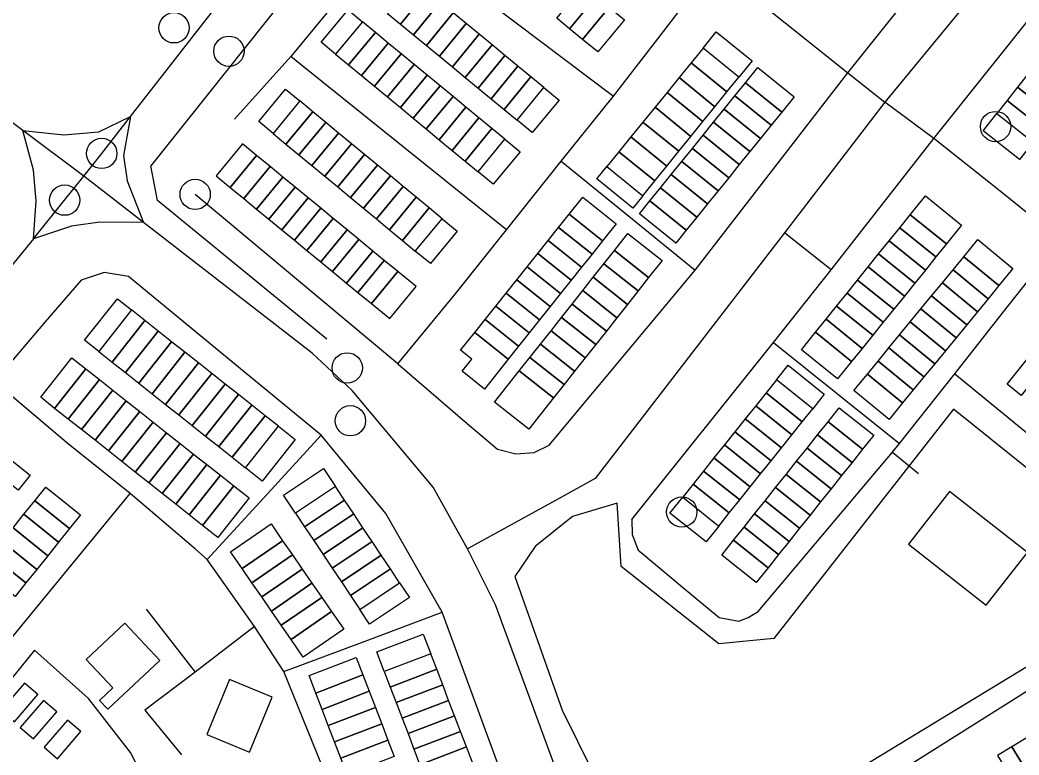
# Model space of a CAD drawing. Header units: metres. Extents: x 11276530 to 11306586, y 355867 to 367650.
# Drawn here: x 11290566.2 to 11290895.7, y 360991 to 361233.5 of the extents above; entities that cross this region are included whole.
import ezdxf

# ---------------------------------------------------------------- set-up
doc = ezdxf.new("R2010")
doc.units = ezdxf.units.M
for name, color, linetype in [('AMENITY', 6, 'Continuous'), ('BUILDING', 8, 'Continuous'), ('HIGHWAY_OTHER', 7, 'Continuous'), ('HIGHWAY_RESIDENTIAL', 7, 'Continuous'), ('HIGHWAY_SERVICE', 8, 'Continuous'), ('HIGHWAY_TERTIARY', 3, 'Continuous'), ('LANDUSE', 2, 'Continuous'), ('MISC', 8, 'Continuous'), ('WATERWAY_DRAIN', 4, 'Continuous')]:
    doc.layers.add(name, color=color, linetype=linetype)

msp = doc.modelspace()

# ---------------------------------------------------------------- linework, layer by layer
at = {"layer": 'AMENITY'}
for points in [[(11290600.78, 361034.47), (11290612.28, 361022.23), (11290595.15, 361006.15), (11290592.44, 361009.02), (11290596.86, 361013.18), (11290588.07, 361022.54), (11290600.78, 361034.47)], [(11290635.3, 361015.91), (11290627.84, 360997.79), (11290641.92, 360991.99), (11290649.37, 361010.12), (11290635.3, 361015.91)]]:
    msp.add_lwpolyline(points, close=True, dxfattribs=at)
for centre in [(11290888, 361198.32), (11290784.5, 361071.18)]:
    msp.add_circle(centre, 5, dxfattribs=at)
at = {"layer": 'BUILDING'}
for points in [[(11290687.46, 361235.65), (11290691.72, 361232.14), (11290700.55, 361242.84), (11290696.28, 361246.35), (11290687.46, 361235.65)], [(11290752.01, 361244.73), (11290756.27, 361241.2), (11290747.51, 361230.55), (11290743.25, 361234.08), (11290752.01, 361244.73)], [(11290691.72, 361232.14), (11290695.99, 361228.61), (11290704.82, 361239.32), (11290700.55, 361242.84), (11290691.72, 361232.14)], [(11290756.27, 361241.2), (11290760.55, 361237.69), (11290751.79, 361227.04), (11290747.51, 361230.55), (11290756.27, 361241.2)], [(11290670.32, 361222.18), (11290665.57, 361226.11), (11290674.4, 361236.8), (11290679.15, 361232.87), (11290670.32, 361222.18)], [(11290695.99, 361228.61), (11290700.27, 361225.09), (11290709.1, 361235.81), (11290704.82, 361239.32), (11290695.99, 361228.61)], [(11290760.55, 361237.69), (11290765.56, 361233.57), (11290756.8, 361222.92), (11290751.79, 361227.04), (11290760.55, 361237.69)], [(11290700.27, 361225.09), (11290704.54, 361221.58), (11290713.37, 361232.28), (11290709.1, 361235.81), (11290700.27, 361225.09)], [(11290670.32, 361222.18), (11290674.6, 361218.66), (11290683.43, 361229.35), (11290679.15, 361232.87), (11290670.32, 361222.18)], [(11290704.54, 361221.58), (11290708.81, 361218.06), (11290717.63, 361228.77), (11290713.37, 361232.28), (11290704.54, 361221.58)], [(11290674.6, 361218.66), (11290678.86, 361215.13), (11290687.69, 361225.83), (11290683.43, 361229.35), (11290674.6, 361218.66)], [(11290708.81, 361218.06), (11290713.08, 361214.54), (11290721.91, 361225.25), (11290717.63, 361228.77), (11290708.81, 361218.06)], [(11290803.37, 361214.63), (11290791.55, 361224.23), (11290795.89, 361229.58), (11290807.73, 361219.98), (11290803.37, 361214.63)], [(11290678.86, 361215.13), (11290683.14, 361211.61), (11290691.96, 361222.3), (11290687.69, 361225.83), (11290678.86, 361215.13)], [(11290713.08, 361214.54), (11290717.36, 361211.02), (11290726.18, 361221.74), (11290721.91, 361225.25), (11290713.08, 361214.54)], [(11290791.55, 361224.23), (11290787.58, 361219.34), (11290799.41, 361209.74), (11290803.37, 361214.63), (11290791.55, 361224.23)], [(11290683.14, 361211.61), (11290687.4, 361208.09), (11290696.23, 361218.78), (11290691.96, 361222.3), (11290683.14, 361211.61)], [(11290717.36, 361211.02), (11290721.63, 361207.5), (11290730.46, 361218.21), (11290726.18, 361221.74), (11290717.36, 361211.02)], [(11290687.4, 361208.09), (11290691.68, 361204.56), (11290700.5, 361215.26), (11290696.23, 361218.78), (11290687.4, 361208.09)], [(11290721.63, 361207.5), (11290725.89, 361203.98), (11290734.72, 361214.7), (11290730.46, 361218.21), (11290721.63, 361207.5)], [(11290787.58, 361219.34), (11290783.61, 361214.45), (11290795.44, 361204.85), (11290799.41, 361209.74), (11290787.58, 361219.34)], [(11290805.5, 361212.74), (11290809.57, 361217.78), (11290821.54, 361208.09), (11290817.47, 361203.06), (11290805.5, 361212.74)], [(11290691.68, 361204.56), (11290695.94, 361201.04), (11290704.77, 361211.73), (11290700.5, 361215.26), (11290691.68, 361204.56)], [(11290725.89, 361203.98), (11290730.17, 361200.46), (11290739, 361211.18), (11290734.72, 361214.7), (11290725.89, 361203.98)], [(11290783.61, 361214.45), (11290779.64, 361209.56), (11290791.47, 361199.96), (11290795.44, 361204.85), (11290783.61, 361214.45)], [(11290907.27, 361201.84), (11290910.69, 361206.19), (11290898.67, 361215.65), (11290895.25, 361211.3), (11290907.27, 361201.84)], [(11290649.67, 361196.08), (11290644.93, 361199.99), (11290653.77, 361210.67), (11290658.51, 361206.75), (11290649.67, 361196.08)], [(11290695.94, 361201.04), (11290700.21, 361197.52), (11290709.04, 361208.21), (11290704.77, 361211.73), (11290695.94, 361201.04)], [(11290730.17, 361200.46), (11290739, 361211.18), (11290744, 361207.05), (11290735.17, 361196.35), (11290730.17, 361200.46)], [(11290802, 361208.41), (11290805.5, 361212.74), (11290817.47, 361203.06), (11290813.97, 361198.73), (11290802, 361208.41)], [(11290903.84, 361197.5), (11290907.27, 361201.84), (11290895.25, 361211.3), (11290891.83, 361206.95), (11290903.84, 361197.5)], [(11290700.21, 361197.52), (11290704.48, 361193.99), (11290713.3, 361204.69), (11290709.04, 361208.21), (11290700.21, 361197.52)], [(11290779.64, 361209.56), (11290775.67, 361204.68), (11290787.5, 361195.07), (11290791.47, 361199.96), (11290779.64, 361209.56)], [(11290798.5, 361204.09), (11290802, 361208.41), (11290813.97, 361198.73), (11290810.46, 361194.41), (11290798.5, 361204.09)], [(11290900.42, 361193.15), (11290903.84, 361197.5), (11290891.83, 361206.95), (11290888.4, 361202.6), (11290900.42, 361193.15)], [(11290649.67, 361196.08), (11290653.94, 361192.55), (11290662.78, 361203.22), (11290658.51, 361206.75), (11290649.67, 361196.08)], [(11290704.48, 361193.99), (11290708.75, 361190.47), (11290717.58, 361201.16), (11290713.3, 361204.69), (11290704.48, 361193.99)], [(11290775.67, 361204.68), (11290771.69, 361199.78), (11290783.54, 361190.17), (11290787.5, 361195.07), (11290775.67, 361204.68)], [(11290795, 361199.76), (11290798.5, 361204.09), (11290810.46, 361194.41), (11290806.97, 361190.08), (11290795, 361199.76)], [(11290653.94, 361192.55), (11290658.2, 361189.02), (11290667.04, 361199.69), (11290662.78, 361203.22), (11290653.94, 361192.55)], [(11290708.75, 361190.47), (11290713.02, 361186.95), (11290721.84, 361197.64), (11290717.58, 361201.16), (11290708.75, 361190.47)], [(11290888.4, 361202.6), (11290900.42, 361193.15), (11290895.94, 361187.45), (11290883.91, 361196.9), (11290888.4, 361202.6)], [(11290658.2, 361189.02), (11290662.46, 361185.49), (11290671.3, 361196.16), (11290667.04, 361199.69), (11290658.2, 361189.02)], [(11290713.02, 361186.95), (11290717.29, 361183.42), (11290726.12, 361194.12), (11290721.84, 361197.64), (11290713.02, 361186.95)], [(11290771.69, 361199.78), (11290767.72, 361194.89), (11290779.56, 361185.29), (11290783.54, 361190.17), (11290771.69, 361199.78)], [(11290791.51, 361195.43), (11290795, 361199.76), (11290806.97, 361190.08), (11290803.47, 361185.75), (11290791.51, 361195.43)], [(11290662.46, 361185.49), (11290666.73, 361181.95), (11290675.57, 361192.63), (11290671.3, 361196.16), (11290662.46, 361185.49)], [(11290717.29, 361183.42), (11290726.12, 361194.12), (11290731.14, 361189.97), (11290722.31, 361179.28), (11290717.29, 361183.42)], [(11290767.72, 361194.89), (11290763.75, 361190), (11290775.6, 361180.39), (11290779.56, 361185.29), (11290767.72, 361194.89)], [(11290788, 361191.12), (11290791.51, 361195.43), (11290803.47, 361185.75), (11290799.97, 361181.43), (11290788, 361191.12)], [(11290630.92, 361182.05), (11290635.55, 361178.24), (11290644.22, 361188.8), (11290639.59, 361192.6), (11290630.92, 361182.05)], [(11290666.73, 361181.95), (11290670.99, 361178.43), (11290679.83, 361189.1), (11290675.57, 361192.63), (11290666.73, 361181.95)], [(11290784.5, 361186.79), (11290788, 361191.12), (11290799.97, 361181.43), (11290796.47, 361177.1), (11290784.5, 361186.79)], [(11290635.55, 361178.24), (11290640.01, 361174.57), (11290648.69, 361185.12), (11290644.22, 361188.8), (11290635.55, 361178.24)], [(11290670.99, 361178.43), (11290675.27, 361174.9), (11290684.11, 361185.58), (11290679.83, 361189.1), (11290670.99, 361178.43)], [(11290763.75, 361190), (11290759.78, 361185.11), (11290771.62, 361175.5), (11290775.6, 361180.39), (11290763.75, 361190)], [(11290640.01, 361174.57), (11290644.21, 361171.12), (11290652.88, 361181.67), (11290648.69, 361185.12), (11290640.01, 361174.57)], [(11290675.27, 361174.9), (11290679.53, 361171.37), (11290688.37, 361182.04), (11290684.11, 361185.58), (11290675.27, 361174.9)], [(11290759.78, 361185.11), (11290771.62, 361175.5), (11290768.34, 361171.45), (11290756.5, 361181.06), (11290759.78, 361185.11)], [(11290781.01, 361182.47), (11290784.5, 361186.79), (11290796.47, 361177.1), (11290792.98, 361172.78), (11290781.01, 361182.47)], [(11290644.21, 361171.12), (11290648.29, 361167.76), (11290656.98, 361178.32), (11290652.88, 361181.67), (11290644.21, 361171.12)], [(11290679.53, 361171.37), (11290683.79, 361167.84), (11290692.63, 361178.52), (11290688.37, 361182.04), (11290679.53, 361171.37)], [(11290777.5, 361178.14), (11290781.01, 361182.47), (11290792.98, 361172.78), (11290789.47, 361168.45), (11290777.5, 361178.14)], [(11290648.29, 361167.76), (11290652.58, 361164.24), (11290661.25, 361174.79), (11290656.98, 361178.32), (11290648.29, 361167.76)], [(11290683.79, 361167.84), (11290688.06, 361164.3), (11290696.9, 361174.98), (11290692.63, 361178.52), (11290683.79, 361167.84)], [(11290774.01, 361173.81), (11290777.5, 361178.14), (11290789.47, 361168.45), (11290785.97, 361164.12), (11290774.01, 361173.81)], [(11290652.58, 361164.24), (11290656.72, 361160.82), (11290665.4, 361171.38), (11290661.25, 361174.79), (11290652.58, 361164.24)], [(11290688.06, 361164.3), (11290692.32, 361160.78), (11290701.16, 361171.46), (11290696.9, 361174.98), (11290688.06, 361164.3)], [(11290747.33, 361169.4), (11290751.85, 361175.07), (11290762.89, 361166.28), (11290758.36, 361160.61), (11290747.33, 361169.4)], [(11290859.86, 361169.23), (11290864.87, 361175.44), (11290876.8, 361165.81), (11290871.8, 361159.61), (11290859.86, 361169.23)], [(11290656.72, 361160.82), (11290660.86, 361157.43), (11290669.53, 361167.98), (11290665.4, 361171.38), (11290656.72, 361160.82)], [(11290692.32, 361160.78), (11290696.58, 361157.24), (11290705.42, 361167.93), (11290701.16, 361171.46), (11290692.32, 361160.78)], [(11290774.01, 361173.81), (11290785.97, 361164.12), (11290782.53, 361159.88), (11290770.57, 361169.57), (11290774.01, 361173.81)], [(11290660.86, 361157.43), (11290665.44, 361153.67), (11290674.11, 361164.22), (11290669.53, 361167.98), (11290660.86, 361157.43)], [(11290705.42, 361167.93), (11290710.41, 361163.79), (11290701.57, 361153.12), (11290696.58, 361157.24), (11290705.42, 361167.93)], [(11290743.87, 361165.06), (11290747.33, 361169.4), (11290758.36, 361160.61), (11290754.89, 361156.27), (11290743.87, 361165.06)], [(11290856.38, 361164.93), (11290859.86, 361169.23), (11290871.8, 361159.61), (11290868.33, 361155.3), (11290856.38, 361164.93)], [(11290665.44, 361153.67), (11290669.32, 361150.48), (11290678.01, 361161.02), (11290674.11, 361164.22), (11290665.44, 361153.67)], [(11290740.41, 361160.72), (11290743.87, 361165.06), (11290754.89, 361156.27), (11290751.43, 361151.94), (11290740.41, 361160.72)], [(11290852.91, 361160.62), (11290856.38, 361164.93), (11290868.33, 361155.3), (11290864.85, 361150.99), (11290852.91, 361160.62)], [(11290669.32, 361150.48), (11290673.94, 361146.67), (11290682.61, 361157.23), (11290678.01, 361161.02), (11290669.32, 361150.48)], [(11290736.96, 361156.39), (11290740.41, 361160.72), (11290751.43, 361151.94), (11290747.98, 361147.6), (11290736.96, 361156.39)], [(11290762.29, 361157.41), (11290766.74, 361163.05), (11290778.04, 361154.12), (11290773.57, 361148.48), (11290762.29, 361157.41)], [(11290877.52, 361155.38), (11290882.14, 361161.01), (11290893.75, 361151.47), (11290889.13, 361145.84), (11290877.52, 361155.38)], [(11290758.8, 361153.01), (11290762.29, 361157.41), (11290773.57, 361148.48), (11290770.09, 361144.08), (11290758.8, 361153.01)], [(11290849.44, 361156.31), (11290852.91, 361160.62), (11290864.85, 361150.99), (11290861.38, 361146.69), (11290849.44, 361156.31)], [(11290673.94, 361146.67), (11290677.66, 361143.62), (11290686.34, 361154.17), (11290682.61, 361157.23), (11290673.94, 361146.67)], [(11290677.66, 361143.62), (11290682.13, 361139.94), (11290690.81, 361150.5), (11290686.34, 361154.17), (11290677.66, 361143.62)], [(11290733.5, 361152.05), (11290736.96, 361156.39), (11290747.98, 361147.6), (11290744.52, 361143.26), (11290733.5, 361152.05)], [(11290845.96, 361152), (11290849.44, 361156.31), (11290861.38, 361146.69), (11290857.91, 361142.38), (11290845.96, 361152)], [(11290873.98, 361151.08), (11290877.52, 361155.38), (11290889.13, 361145.84), (11290885.59, 361141.53), (11290873.98, 361151.08)], [(11290730.04, 361147.72), (11290733.5, 361152.05), (11290744.52, 361143.26), (11290741.06, 361138.93), (11290730.04, 361147.72)], [(11290755.32, 361148.59), (11290758.8, 361153.01), (11290770.09, 361144.08), (11290766.6, 361139.66), (11290755.32, 361148.59)], [(11290842.49, 361147.7), (11290845.96, 361152), (11290857.91, 361142.38), (11290854.42, 361138.07), (11290842.49, 361147.7)], [(11290870.45, 361146.78), (11290873.98, 361151.08), (11290885.59, 361141.53), (11290882.06, 361137.23), (11290870.45, 361146.78)], [(11290682.13, 361139.94), (11290688.15, 361134.99), (11290696.83, 361145.55), (11290690.81, 361150.5), (11290682.13, 361139.94)], [(11290726.57, 361143.39), (11290730.04, 361147.72), (11290741.06, 361138.93), (11290737.59, 361134.59), (11290726.57, 361143.39)], [(11290751.82, 361144.19), (11290755.32, 361148.59), (11290766.6, 361139.66), (11290763.11, 361135.26), (11290751.82, 361144.19)], [(11290839.02, 361143.4), (11290842.49, 361147.7), (11290854.42, 361138.07), (11290850.95, 361133.76), (11290839.02, 361143.4)], [(11290866.91, 361142.47), (11290870.45, 361146.78), (11290882.06, 361137.23), (11290878.52, 361132.94), (11290866.91, 361142.47)], [(11290603.01, 361137.81), (11290592.17, 361124.13), (11290587.48, 361127.83), (11290598.32, 361141.51), (11290603.01, 361137.81)], [(11290723.12, 361139.05), (11290726.57, 361143.39), (11290737.59, 361134.59), (11290734.14, 361130.25), (11290723.12, 361139.05)], [(11290748.34, 361139.78), (11290751.82, 361144.19), (11290763.11, 361135.26), (11290759.62, 361130.85), (11290748.34, 361139.78)], [(11290835.54, 361139.08), (11290839.02, 361143.4), (11290850.95, 361133.76), (11290847.48, 361129.46), (11290835.54, 361139.08)], [(11290863.39, 361138.17), (11290866.91, 361142.47), (11290878.52, 361132.94), (11290875, 361128.63), (11290863.39, 361138.17)], [(11290592.17, 361124.13), (11290596.57, 361120.64), (11290607.42, 361134.32), (11290603.01, 361137.81), (11290592.17, 361124.13)], [(11290719.66, 361134.71), (11290723.12, 361139.05), (11290734.14, 361130.25), (11290730.68, 361125.91), (11290719.66, 361134.71)], [(11290744.85, 361135.37), (11290748.34, 361139.78), (11290759.62, 361130.85), (11290756.14, 361126.44), (11290744.85, 361135.37)], [(11290832.07, 361134.78), (11290835.54, 361139.08), (11290847.48, 361129.46), (11290844, 361125.14), (11290832.07, 361134.78)], [(11290859.85, 361133.87), (11290863.39, 361138.17), (11290875, 361128.63), (11290871.46, 361124.33), (11290859.85, 361133.87)], [(11290596.57, 361120.64), (11290600.97, 361117.15), (11290611.81, 361130.83), (11290607.42, 361134.32), (11290596.57, 361120.64)], [(11290716.2, 361130.37), (11290719.66, 361134.71), (11290730.68, 361125.91), (11290727.22, 361121.58), (11290716.2, 361130.37)], [(11290741.37, 361130.96), (11290744.85, 361135.37), (11290756.14, 361126.44), (11290752.66, 361122.03), (11290741.37, 361130.96)], [(11290828.6, 361130.47), (11290832.07, 361134.78), (11290844, 361125.14), (11290840.53, 361120.84), (11290828.6, 361130.47)], [(11290856.32, 361129.57), (11290859.85, 361133.87), (11290871.46, 361124.33), (11290867.93, 361120.03), (11290856.32, 361129.57)], [(11290600.97, 361117.15), (11290605.38, 361113.66), (11290616.22, 361127.34), (11290611.81, 361130.83), (11290600.97, 361117.15)], [(11290716.2, 361130.37), (11290727.22, 361121.58), (11290719.38, 361111.74), (11290712.05, 361117.59), (11290715.23, 361121.58), (11290711.53, 361124.53), (11290716.2, 361130.37)], [(11290737.87, 361126.56), (11290741.37, 361130.96), (11290752.66, 361122.03), (11290749.16, 361117.63), (11290737.87, 361126.56)], [(11290828.6, 361130.47), (11290840.53, 361120.84), (11290835.88, 361115.07), (11290823.94, 361124.7), (11290828.6, 361130.47)], [(11290852.78, 361125.27), (11290856.32, 361129.57), (11290867.93, 361120.03), (11290864.39, 361115.73), (11290852.78, 361125.27)], [(11290605.38, 361113.66), (11290609.79, 361110.17), (11290620.62, 361123.85), (11290616.22, 361127.34), (11290605.38, 361113.66)], [(11290734.39, 361122.15), (11290737.87, 361126.56), (11290749.16, 361117.63), (11290745.68, 361113.21), (11290734.39, 361122.15)], [(11290849.25, 361120.96), (11290852.78, 361125.27), (11290864.39, 361115.73), (11290860.86, 361111.43), (11290849.25, 361120.96)], [(11290906.13, 361121.7), (11290896.5, 361109.61), (11290891.88, 361113.29), (11290901.51, 361125.38), (11290906.13, 361121.7)], [(11290587.94, 361118.39), (11290577.63, 361105.35), (11290573.02, 361109), (11290583.33, 361122.02), (11290587.94, 361118.39)], [(11290609.79, 361110.17), (11290614.19, 361106.68), (11290625.03, 361120.36), (11290620.62, 361123.85), (11290609.79, 361110.17)], [(11290730.9, 361117.74), (11290734.39, 361122.15), (11290745.68, 361113.21), (11290742.19, 361108.81), (11290730.9, 361117.74)], [(11290587.94, 361118.39), (11290592.38, 361114.88), (11290582.07, 361101.84), (11290577.63, 361105.35), (11290587.94, 361118.39)], [(11290614.19, 361106.68), (11290618.59, 361103.2), (11290629.43, 361116.88), (11290625.03, 361120.36), (11290614.19, 361106.68)], [(11290815.77, 361114.79), (11290819.6, 361119.58), (11290831.51, 361110.05), (11290827.69, 361105.25), (11290815.77, 361114.79)], [(11290845.71, 361116.66), (11290849.25, 361120.96), (11290860.86, 361111.43), (11290857.32, 361107.13), (11290845.71, 361116.66)], [(11290592.38, 361114.88), (11290596.81, 361111.36), (11290586.5, 361098.34), (11290582.07, 361101.84), (11290592.38, 361114.88)], [(11290618.59, 361103.2), (11290622.99, 361099.71), (11290633.83, 361113.39), (11290629.43, 361116.88), (11290618.59, 361103.2)], [(11290730.9, 361117.74), (11290742.19, 361108.81), (11290733.99, 361098.44), (11290722.7, 361107.37), (11290730.9, 361117.74)], [(11290824.25, 361100.95), (11290827.69, 361105.25), (11290815.77, 361114.79), (11290812.33, 361110.48), (11290824.25, 361100.95)], [(11290845.71, 361116.66), (11290857.32, 361107.13), (11290852.88, 361101.71), (11290841.27, 361111.25), (11290845.71, 361116.66)], [(11290596.81, 361111.36), (11290601.25, 361107.86), (11290590.94, 361094.83), (11290586.5, 361098.34), (11290596.81, 361111.36)], [(11290622.99, 361099.71), (11290627.4, 361096.22), (11290638.23, 361109.9), (11290633.83, 361113.39), (11290622.99, 361099.71)], [(11290627.4, 361096.22), (11290631.81, 361092.73), (11290642.64, 361106.41), (11290638.23, 361109.9), (11290627.4, 361096.22)], [(11290820.81, 361096.66), (11290824.25, 361100.95), (11290812.33, 361110.48), (11290808.89, 361106.19), (11290820.81, 361096.66)], [(11290601.25, 361107.86), (11290605.68, 361104.35), (11290595.37, 361091.32), (11290590.94, 361094.83), (11290601.25, 361107.86)], [(11290631.81, 361092.73), (11290636.2, 361089.24), (11290647.04, 361102.92), (11290642.64, 361106.41), (11290631.81, 361092.73)], [(11290817.37, 361092.35), (11290820.81, 361096.66), (11290808.89, 361106.19), (11290805.45, 361101.89), (11290817.37, 361092.35)], [(11290832.78, 361100.93), (11290836.46, 361105.53), (11290847.8, 361096.47), (11290844.14, 361091.86), (11290832.78, 361100.93)], [(11290605.68, 361104.35), (11290610.12, 361100.84), (11290599.81, 361087.8), (11290595.37, 361091.32), (11290605.68, 361104.35)], [(11290636.2, 361089.24), (11290640.61, 361085.75), (11290651.44, 361099.43), (11290647.04, 361102.92), (11290636.2, 361089.24)], [(11290813.93, 361088.05), (11290817.37, 361092.35), (11290805.45, 361101.89), (11290802.01, 361097.58), (11290813.93, 361088.05)], [(11290610.12, 361100.84), (11290614.55, 361097.33), (11290604.24, 361084.3), (11290599.81, 361087.8), (11290610.12, 361100.84)], [(11290651.44, 361099.43), (11290656.97, 361095.07), (11290646.12, 361081.38), (11290640.61, 361085.75), (11290651.44, 361099.43)], [(11290829.31, 361096.58), (11290832.78, 361100.93), (11290844.14, 361091.86), (11290840.67, 361087.53), (11290829.31, 361096.58)], [(11290614.55, 361097.33), (11290618.99, 361093.81), (11290608.69, 361080.79), (11290604.24, 361084.3), (11290614.55, 361097.33)], [(11290810.48, 361083.76), (11290813.93, 361088.05), (11290802.01, 361097.58), (11290798.56, 361093.29), (11290810.48, 361083.76)], [(11290825.85, 361092.23), (11290829.31, 361096.58), (11290840.67, 361087.53), (11290837.2, 361083.18), (11290825.85, 361092.23)], [(11290553.1, 361088.19), (11290557.06, 361093.17), (11290569.52, 361083.3), (11290565.57, 361078.32), (11290553.1, 361088.19)], [(11290618.99, 361093.81), (11290623.43, 361090.3), (11290613.12, 361077.28), (11290608.69, 361080.79), (11290618.99, 361093.81)], [(11290807.04, 361079.45), (11290810.48, 361083.76), (11290798.56, 361093.29), (11290795.12, 361088.99), (11290807.04, 361079.45)], [(11290822.39, 361087.89), (11290825.85, 361092.23), (11290837.2, 361083.18), (11290833.73, 361078.83), (11290822.39, 361087.89)], [(11290623.43, 361090.3), (11290627.87, 361086.8), (11290617.56, 361073.77), (11290613.12, 361077.28), (11290623.43, 361090.3)], [(11290803.6, 361075.15), (11290807.04, 361079.45), (11290795.12, 361088.99), (11290791.68, 361084.68), (11290803.6, 361075.15)], [(11290627.87, 361086.8), (11290632.3, 361083.29), (11290621.99, 361070.27), (11290617.56, 361073.77), (11290627.87, 361086.8)], [(11290657.07, 361070.8), (11290653.11, 361076.72), (11290666.27, 361085.5), (11290670.22, 361079.58), (11290657.07, 361070.8)], [(11290818.91, 361083.54), (11290822.39, 361087.89), (11290833.73, 361078.83), (11290830.27, 361074.49), (11290818.91, 361083.54)], [(11290632.3, 361083.29), (11290636.74, 361079.78), (11290626.43, 361066.75), (11290621.99, 361070.27), (11290632.3, 361083.29)], [(11290800.16, 361070.86), (11290803.6, 361075.15), (11290791.68, 361084.68), (11290788.24, 361080.39), (11290800.16, 361070.86)], [(11290815.45, 361079.2), (11290818.91, 361083.54), (11290830.27, 361074.49), (11290826.81, 361070.14), (11290815.45, 361079.2)], [(11290571.08, 361074.89), (11290574.68, 361079.37), (11290586.13, 361070.19), (11290582.54, 361065.69), (11290571.08, 361074.89)], [(11290636.74, 361079.78), (11290641.76, 361075.81), (11290631.45, 361062.77), (11290626.43, 361066.75), (11290636.74, 361079.78)], [(11290657.07, 361070.8), (11290660.09, 361066.26), (11290673.25, 361075.04), (11290670.22, 361079.58), (11290657.07, 361070.8)], [(11290796.72, 361066.55), (11290800.16, 361070.86), (11290788.24, 361080.39), (11290784.8, 361076.09), (11290796.72, 361066.55)], [(11290811.98, 361074.86), (11290815.45, 361079.2), (11290826.81, 361070.14), (11290823.33, 361065.79), (11290811.98, 361074.86)], [(11290660.09, 361066.26), (11290663.12, 361061.72), (11290676.28, 361070.51), (11290673.25, 361075.04), (11290660.09, 361066.26)], [(11290784.8, 361076.09), (11290796.72, 361066.55), (11290792.49, 361061.28), (11290780.57, 361070.81), (11290784.8, 361076.09)], [(11290567.49, 361070.4), (11290571.08, 361074.89), (11290582.54, 361065.69), (11290578.94, 361061.21), (11290567.49, 361070.4)], [(11290808.52, 361070.51), (11290811.98, 361074.86), (11290823.33, 361065.79), (11290819.87, 361061.46), (11290808.52, 361070.51)], [(11290563.89, 361065.92), (11290567.49, 361070.4), (11290578.94, 361061.21), (11290575.35, 361056.73), (11290563.89, 361065.92)], [(11290663.12, 361061.72), (11290666.15, 361057.19), (11290679.31, 361065.97), (11290676.28, 361070.51), (11290663.12, 361061.72)], [(11290805.04, 361066.17), (11290808.52, 361070.51), (11290819.87, 361061.46), (11290816.4, 361057.11), (11290805.04, 361066.17)], [(11290560.3, 361061.43), (11290563.89, 361065.92), (11290575.35, 361056.73), (11290571.75, 361052.25), (11290560.3, 361061.43)], [(11290639.48, 361052.5), (11290635.67, 361058.03), (11290649.03, 361067.24), (11290652.84, 361061.71), (11290639.48, 361052.5)], [(11290666.15, 361057.19), (11290669.18, 361052.66), (11290682.34, 361061.43), (11290679.31, 361065.97), (11290666.15, 361057.19)], [(11290801.58, 361061.83), (11290805.04, 361066.17), (11290816.4, 361057.11), (11290812.94, 361052.77), (11290801.58, 361061.83)], [(11290801.58, 361061.83), (11290812.94, 361052.77), (11290809.02, 361047.87), (11290797.66, 361056.93), (11290801.58, 361061.83)], [(11290556.7, 361056.95), (11290560.3, 361061.43), (11290571.75, 361052.25), (11290568.15, 361047.77), (11290556.7, 361056.95)], [(11290652.84, 361061.71), (11290656.06, 361057.04), (11290642.71, 361047.83), (11290639.48, 361052.5), (11290652.84, 361061.71)], [(11290669.18, 361052.66), (11290672.21, 361048.12), (11290685.36, 361056.9), (11290682.34, 361061.43), (11290669.18, 361052.66)], [(11290553.1, 361052.47), (11290556.7, 361056.95), (11290568.15, 361047.77), (11290564.56, 361043.28), (11290553.1, 361052.47)], [(11290656.06, 361057.04), (11290659.28, 361052.36), (11290645.92, 361043.15), (11290642.71, 361047.83), (11290656.06, 361057.04)], [(11290672.21, 361048.12), (11290675.23, 361043.58), (11290688.39, 361052.37), (11290685.36, 361056.9), (11290672.21, 361048.12)], [(11290659.28, 361052.36), (11290662.51, 361047.69), (11290649.15, 361038.48), (11290645.92, 361043.15), (11290659.28, 361052.36)], [(11290675.23, 361043.58), (11290678.26, 361039.05), (11290691.42, 361047.83), (11290688.39, 361052.37), (11290675.23, 361043.58)], [(11290662.51, 361047.69), (11290665.73, 361043), (11290652.37, 361033.79), (11290649.15, 361038.48), (11290662.51, 361047.69)], [(11290678.26, 361039.05), (11290691.42, 361047.83), (11290694.66, 361042.97), (11290681.5, 361034.18), (11290678.26, 361039.05)], [(11290665.73, 361043), (11290668.95, 361038.33), (11290655.6, 361029.12), (11290652.37, 361033.79), (11290665.73, 361043)], [(11290668.95, 361038.33), (11290672.98, 361032.48), (11290659.63, 361023.27), (11290655.6, 361029.12), (11290668.95, 361038.33)], [(11290686.35, 361018.56), (11290683.88, 361025.04), (11290699.24, 361030.9), (11290701.72, 361024.43), (11290686.35, 361018.56)], [(11290663.75, 361011.44), (11290661.54, 361017.18), (11290677.09, 361023.16), (11290679.3, 361017.42), (11290663.75, 361011.44)], [(11290686.35, 361018.56), (11290688.31, 361013.43), (11290703.68, 361019.3), (11290701.72, 361024.43), (11290686.35, 361018.56)], [(11290688.31, 361013.43), (11290690.27, 361008.31), (11290705.63, 361014.17), (11290703.68, 361019.3), (11290688.31, 361013.43)], [(11290679.3, 361017.42), (11290681.37, 361012.04), (11290665.82, 361006.06), (11290663.75, 361011.44), (11290679.3, 361017.42)], [(11290690.27, 361008.31), (11290692.23, 361003.18), (11290707.59, 361009.04), (11290705.63, 361014.17), (11290690.27, 361008.31)], [(11290681.37, 361012.04), (11290683.43, 361006.67), (11290667.87, 361000.69), (11290665.82, 361006.06), (11290681.37, 361012.04)], [(11290683.43, 361006.67), (11290685.5, 361001.29), (11290669.95, 360995.32), (11290667.87, 361000.69), (11290683.43, 361006.67)], [(11290692.23, 361003.18), (11290694.19, 360998.05), (11290709.55, 361003.91), (11290707.59, 361009.04), (11290692.23, 361003.18)], [(11290694.19, 360998.05), (11290696.14, 360992.92), (11290711.5, 360998.78), (11290709.55, 361003.91), (11290694.19, 360998.05)], [(11290685.5, 361001.29), (11290687.57, 360995.92), (11290672, 360989.94), (11290669.95, 360995.32), (11290685.5, 361001.29)], [(11290687.57, 360995.92), (11290689.63, 360990.53), (11290674.08, 360984.56), (11290672, 360989.94), (11290687.57, 360995.92)], [(11290696.14, 360992.92), (11290698.1, 360987.79), (11290713.46, 360993.66), (11290711.5, 360998.78), (11290696.14, 360992.92)], [(11290900.38, 360982.25), (11290905.1, 360985.11), (11290898.12, 360996.58), (11290893.4, 360993.71), (11290900.38, 360982.25)], [(11290698.1, 360987.79), (11290700.06, 360982.66), (11290715.42, 360988.53), (11290713.46, 360993.66), (11290698.1, 360987.79)], [(11290895.67, 360979.37), (11290900.38, 360982.25), (11290893.4, 360993.71), (11290888.69, 360990.83), (11290895.67, 360979.37)]]:
    msp.add_lwpolyline(points, close=True, dxfattribs=at)
at = {"layer": 'HIGHWAY_OTHER'}
for points in [[(11291225.89, 361417.78), (11291214.46, 361414.65), (11291065.7, 361373.94), (11291054.13, 361371.42), (11290972.71, 361349.86), (11290964.91, 361344.14), (11290851.46, 361206.35), (11290818.36, 361163.31), (11290755.97, 361082.21), (11290743.84, 361075.54), (11290713.85, 361059.07)], [(11290567.11, 361197.03), (11290580.61, 361195.57), (11290592.24, 361196.58), (11290602.65, 361201.63)], [(11290602.65, 361201.63), (11290600.34, 361188.74), (11290601.6, 361180.4), (11290606.95, 361166.66)], [(11290606.95, 361166.66), (11290592.5, 361166.74), (11290583.14, 361165.48), (11290570.66, 361161.26)], [(11290833.81, 361151.1), (11290818.36, 361163.31)], [(11290853.96, 361090.96), (11290862.53, 361083.83)]]:
    msp.add_lwpolyline(points, dxfattribs=at)
for centre in [(11290616.99, 361230.89), (11290635.11, 361223.17), (11290593.15, 361189.45), (11290623.98, 361175.93), (11290580.93, 361174.04), (11290674.14, 361118.7), (11290675.18, 361101.26)]:
    msp.add_circle(centre, 5, dxfattribs=at)
at = {"layer": 'HIGHWAY_RESIDENTIAL'}
for points in [[(11290690.78, 361120.08), (11290709.76, 361143.05), (11290726.73, 361164.25), (11290744.7, 361186.9), (11290761.94, 361208.34), (11290778.52, 361229.7), (11290795.11, 361251.41), (11290811.53, 361271.46), (11290830.76, 361295.46), (11290847.03, 361315.72), (11290851.9, 361321.77), (11290865.13, 361338.46), (11290881.88, 361359.59), (11290896.39, 361378.13), (11290898.24, 361380.25), (11290916.74, 361403.57), (11290925.35, 361412.78), (11290935.08, 361416.32), (11290980.69, 361429.35)], [(11290690.78, 361120.08), (11290713.67, 361100.37), (11290723.7, 361091.93), (11290729.77, 361090.31), (11290735.75, 361090.76), (11290740.77, 361093.23), (11290788.96, 361150.9), (11290839.27, 361216.05), (11290895.7, 361286.65), (11290940.03, 361344.73), (11290950.87, 361358.58), (11290961.89, 361365.09), (11290994.19, 361376.2), (11291023.11, 361383.92), (11291048.94, 361390.82)], [(11290768.06, 361068.74), (11290814.76, 361127.1), (11290833.81, 361151.1), (11290867.6, 361194.33), (11290918.38, 361257.92), (11290963.02, 361314.31)], [(11290724.39, 361308.01), (11290795.11, 361251.41), (11290818.65, 361232.56), (11290839.27, 361216.05), (11290851.46, 361206.35)], [(11290768.06, 361068.74), (11290768.14, 361063.74), (11290770.08, 361058.59), (11290771.07, 361057.77), (11290784.67, 361046.44), (11290796.81, 361036.34), (11290803.37, 361035.15), (11290806.43, 361036.41), (11290809.68, 361038.34), (11290853.96, 361090.96), (11290856.36, 361093.82), (11290874.53, 361116.77), (11290890.18, 361136.6), (11290909.38, 361160.91), (11290925.86, 361180.89), (11290944.24, 361203.16), (11290961.3, 361223.85), (11290978.98, 361245.28), (11290995.62, 361265.46), (11291013.22, 361286.79)], [(11290855.08, 360984.88), (11290926.06, 361029.57), (11290954.67, 361048.48), (11290981.61, 361065.38), (11291005.86, 361080.59), (11291032.36, 361097.19), (11291054.13, 361110.85), (11291072.87, 361122.36), (11291080.69, 361127.37), (11291103.57, 361142.06), (11291129.82, 361158.59), (11291133.25, 361160.76), (11291153.52, 361173.58), (11291190.32, 361196.74), (11291218.23, 361214.91), (11291263.18, 361244.2), (11291328.58, 361283.8)], [(11290689.24, 361263.22), (11290761.94, 361208.34)], [(11290567.11, 361197.03), (11290554.18, 361206.73), (11290542.99, 361212.32), (11290537.75, 361213.33), (11290519.54, 361216.81), (11290516.98, 361218.07), (11290507.11, 361221.77), (11290497.93, 361227.44), (11290472.13, 361246.77), (11290463.7, 361253.86), (11290454.7, 361261.52)], [(11290726.73, 361164.25), (11290659.07, 361218.54), (11290655.52, 361221.39)], [(11291067.33, 360981.44), (11291052.16, 361006.12), (11291035.25, 361033.62), (11291021.23, 361056.04), (11291005.86, 361080.59), (11291001.08, 361086.56), (11290959.13, 361120.89), (11290909.38, 361160.91), (11290889.55, 361177.02), (11290867.6, 361194.33), (11290851.46, 361206.35)], [(11290570.66, 361161.26), (11290571.54, 361173.81), (11290570.7, 361183.92), (11290567.11, 361197.03)], [(11290587.26, 361181.9), (11290567.11, 361197.03)], [(11290570.66, 361161.26), (11290580.93, 361174.04), (11290587.26, 361181.9)], [(11290690.78, 361120.08), (11290623.98, 361175.93)], [(11290570.66, 361161.26), (11290558.38, 361146.3), (11290544.2, 361129.28), (11290542.71, 361127.12)], [(11290787.3, 360874.43), (11290773.67, 360896.94), (11290757.39, 360923.37), (11290744.21, 360945.61), (11290730.88, 360968.99), (11290705.46, 361038.17), (11290686.89, 361070.72), (11290665.57, 361096.52), (11290635.24, 361121.49), (11290601.97, 361148.88), (11290593.91, 361150.18), (11290586.39, 361147.69), (11290574.42, 361133.74), (11290557.64, 361114.18)], [(11290684.94, 360940.45), (11290653.18, 361018.5), (11290643.5, 361033.42), (11290627.96, 361055.47), (11290624.1, 361058.87), (11290602.53, 361077.29), (11290581.57, 361094.09), (11290557.64, 361114.18), (11290542.71, 361127.12)], [(11290874.53, 361116.77), (11290912.79, 361085.36), (11290949.93, 361054.88), (11290954.67, 361048.48)], [(11290392.45, 360856.12), (11290415.2, 360871.25), (11290438.98, 360887.07), (11290462.25, 360904.74), (11290464.08, 360906.63), (11290513.42, 360966.67), (11290553.62, 361017.79), (11290602.53, 361077.29)]]:
    msp.add_lwpolyline(points, dxfattribs=at)
at = {"layer": 'HIGHWAY_SERVICE'}
for points in [[(11290825.19, 361434.92), (11290809.94, 361415.62), (11290793.69, 361395.04), (11290775.68, 361372.44), (11290758.69, 361351.12), (11290740.54, 361328.07), (11290724.39, 361308.01), (11290706.77, 361285.4), (11290689.24, 361263.22), (11290672.67, 361242.28), (11290655.52, 361221.39), (11290636.92, 361200.78)], [(11290744.7, 361186.9), (11290767.53, 361168.33), (11290788.96, 361150.9)], [(11290814.76, 361127.1), (11290835.9, 361110.19), (11290856.36, 361093.82)], [(11290627.96, 361055.47), (11290646.65, 361075.86), (11290665.57, 361096.52)], [(11290607.8, 361039.1), (11290623.95, 361018.37)], [(11290653.18, 361018.5), (11290680.01, 361028.6), (11290705.46, 361038.17)], [(11290643.5, 361033.42), (11290623.95, 361018.37), (11290607.35, 361005.82), (11290619.44, 360991.04)]]:
    msp.add_lwpolyline(points, dxfattribs=at)
at = {"layer": 'HIGHWAY_TERTIARY'}
for points in [[(11290602.65, 361201.63), (11290622.95, 361227.66), (11290646.9, 361258.36), (11290750.34, 361387.08), (11290788.61, 361436.07)], [(11290587.26, 361181.9), (11290593.15, 361189.45), (11290602.65, 361201.63)], [(11290606.95, 361166.66), (11290587.26, 361181.9)], [(11290811.08, 360866.87), (11290777.68, 360921.87), (11290771.2, 360932.15), (11290746.93, 360975.66), (11290723.06, 361040.58), (11290713.85, 361059.07), (11290702.48, 361079.34), (11290675.72, 361111.24), (11290662.59, 361123.61), (11290606.95, 361166.66)]]:
    msp.add_lwpolyline(points, dxfattribs=at)
at = {"layer": 'LANDUSE'}
for points in [[(11290874.12, 361105.13), (11290814.81, 361029.42), (11290796.73, 361027.73), (11290764.46, 361053.23), (11290763.21, 361074.05), (11290748.43, 361069.71), (11290736.1, 361059.82), (11290729.47, 361049.85), (11290745.03, 361005.85), (11290760.62, 360974.21), (11290777.19, 360946.5), (11290931.61, 361040.45), (11290915.16, 361053.52), (11290923.4, 361065.53), (11290874.12, 361105.13)], [(11290453.43, 360888.84), (11290450.45, 360879.21), (11290484.74, 360827.37), (11290617.87, 360908.67), (11290609.59, 360921.32), (11290623.93, 360931.76), (11290634.08, 360917.74), (11290678.56, 360944.01), (11290661.84, 360982.53), (11290616.11, 360965.94), (11290602.65, 360991.87), (11290588.76, 361009.68), (11290571, 361025.55), (11290478.48, 360911.18), (11290453.43, 360888.84)]]:
    msp.add_lwpolyline(points, close=True, dxfattribs=at)
at = {"layer": 'MISC'}
for points in [[(11290872.86, 361077.96), (11290859.24, 361060.61), (11290884.89, 361040.48), (11290898.51, 361057.83), (11290872.86, 361077.96)], [(11290567.63, 361014.72), (11290559.95, 361005.79), (11290564.37, 361001.98), (11290572.05, 361010.92), (11290567.63, 361014.72)], [(11290573.9, 361009.04), (11290566.22, 361000.11), (11290570.64, 360996.32), (11290578.32, 361005.24), (11290573.9, 361009.04)], [(11290581.84, 361002.51), (11290574.16, 360993.58), (11290578.57, 360989.78), (11290586.26, 360998.71), (11290581.84, 361002.51)]]:
    msp.add_lwpolyline(points, dxfattribs=at)
at = {"layer": 'WATERWAY_DRAIN'}
for points in [[(11290822, 361452.26), (11290609.3, 361185.4)], [(11290667.45, 361128.23), (11290611.55, 361173.91), (11290609.3, 361185.4)]]:
    msp.add_lwpolyline(points, dxfattribs=at)

doc.saveas('drawing.dxf')
